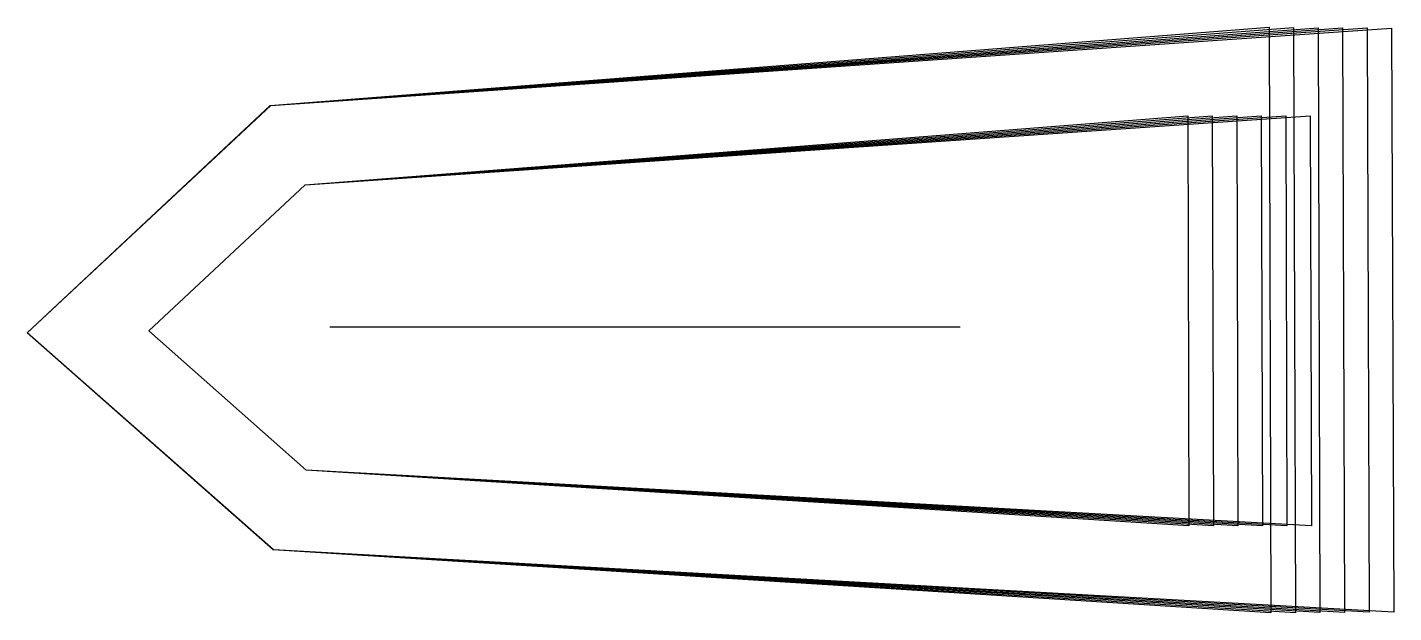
# Model space of a CAD drawing. Header units: inches. Extents: x 0 to 6.58, y 0 to 2.82.
import ezdxf

# ---------------------------------------------------------------- set-up
doc = ezdxf.new("R2010")
doc.units = ezdxf.units.IN

msp = doc.modelspace()

# ---------------------------------------------------------------- linework, layer by layer
at = {"layer": 'T001L001'}
for points in [[(1.184, 0.303), (0, 1.348), (1.17, 2.442), (5.98, 2.819), (5.989, 0), (1.184, 0.303)], [(1.184, 0.303), (0, 1.348), (1.17, 2.442), (6.098, 2.818), (6.107, 0), (1.184, 0.303)], [(1.184, 0.303), (0, 1.348), (1.171, 2.443), (6.216, 2.817), (6.225, 0.001), (1.184, 0.303)], [(1.185, 0.302), (0, 1.348), (1.171, 2.443), (6.334, 2.816), (6.343, 0.001), (1.185, 0.302)], [(1.185, 0.302), (0, 1.348), (1.171, 2.443), (6.452, 2.816), (6.462, 0.002), (1.185, 0.302)], [(1.185, 0.302), (0, 1.348), (1.172, 2.443), (6.57, 2.815), (6.58, 0.003), (1.185, 0.302)], [(1.343, 0.687), (0.585, 1.357), (1.338, 2.06), (5.588, 2.393), (5.594, 0.419), (1.343, 0.687)], [(1.343, 0.687), (0.585, 1.357), (1.338, 2.06), (5.706, 2.393), (5.712, 0.419), (1.343, 0.687)], [(1.343, 0.687), (0.585, 1.357), (1.338, 2.06), (5.824, 2.393), (5.83, 0.419), (1.343, 0.687)], [(1.343, 0.687), (0.585, 1.357), (1.338, 2.06), (5.942, 2.393), (5.948, 0.419), (1.343, 0.687)], [(1.343, 0.687), (0.585, 1.357), (1.338, 2.06), (6.06, 2.393), (6.066, 0.419), (1.343, 0.687)], [(1.343, 0.687), (0.585, 1.357), (1.338, 2.06), (6.178, 2.393), (6.185, 0.419), (1.343, 0.687)], [(1.456, 1.377), (4.493, 1.377)]]:
    msp.add_lwpolyline(points, dxfattribs=at)

doc.saveas('drawing.dxf')
